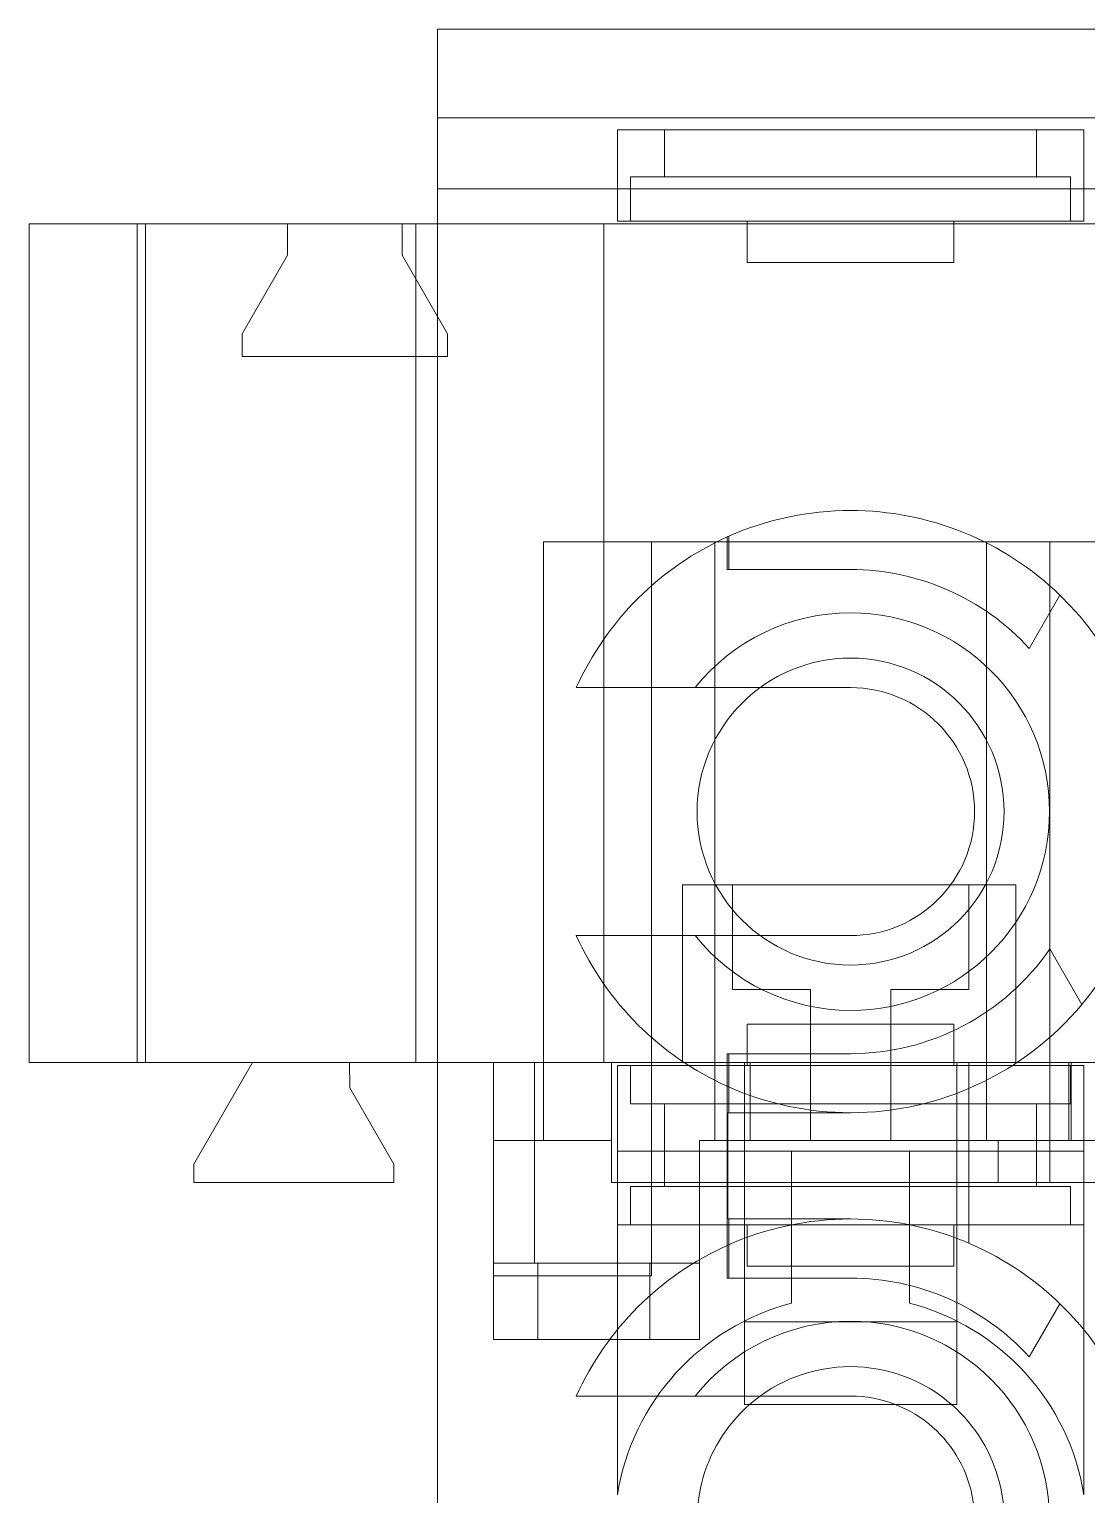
# Model space of a CAD drawing. Header units: millimetres. Extents: x 37984 to 70752, y 14140 to 37584.
# Drawn here: x 39193.91 to 39211.82, y 31067.57 to 31092.39 of the extents above; entities that cross this region are included whole.
import ezdxf

# ---------------------------------------------------------------- set-up
doc = ezdxf.new("R2010")
doc.units = ezdxf.units.MM
doc.set_wipeout_variables(frame=1)
doc.layers.add('000-PI-Oprema', color=30, linetype='Continuous', lineweight=5)

# ---------------------------------------------------------------- blocks, each defined once
blk = doc.blocks.new('TE-18-2 - 48290501')
blk.add_wipeout([(46994.751, 28609.66), (47001.664, 28609.66), (47001.664, 28635.027), (47015.664, 28635.027), (47015.664, 28609.66), (47022.577, 28609.66), (47022.577, 28595.455), (47015.664, 28595.455), (47015.664, 28592.163), (47001.664, 28592.163), (47001.664, 28595.455), (46994.751, 28595.455)]).dxf.layer = '000-PI-Oprema'
at = {"layer": '000-PI-Oprema'}
for p, q in [((47015.664, 28609.66), (47015.664, 28625.113)), ((47004.714, 28616.982), (47004.714, 28612.413)), ((47004.714, 28616.982), (47004.714, 28616.982)), ((47012.614, 28614.355), (47012.614, 28616.982)), ((47012.614, 28616.982), (47012.614, 28616.982)), ((47006.864, 28615.455), (47006.864, 28611.695)), ((47006.864, 28615.455), (47006.864, 28615.455)), ((47010.464, 28615.455), (47006.864, 28615.455)), ((47010.464, 28615.455), (47010.464, 28611.695)), ((47010.464, 28615.455), (47010.464, 28615.455)), ((47008.664, 28615.313), (47008.664, 28615.313)), ((47008.664, 28615.313), (47013.312, 28615.313)), ((47013.312, 28615.313), (47013.312, 28615.313)), ((47005.637, 28614.648), (47005.117, 28613.748)), ((47005.637, 28614.648), (47005.637, 28614.648)), ((47011.224, 28614.355), (47011.224, 28613.061)), ((47011.224, 28614.355), (47011.224, 28614.355)), ((47014.714, 28614.355), (47011.224, 28614.355)), ((47012.064, 28613.061), (47012.064, 28614.355)), ((47012.614, 28612.413), (47012.614, 28614.355)), ((47013.964, 28614.355), (47013.964, 28613.061)), ((47014.714, 28614.355), (47014.714, 28614.355)), ((47014.714, 28614.355), (47014.714, 28613.061)), ((47006.864, 28614.055), (47006.864, 28614.055)), ((47010.464, 28614.055), (47006.864, 28614.055)), ((47010.464, 28614.055), (47010.464, 28614.055)), ((47005.117, 28613.748), (47005.117, 28613.748)), ((47007.664, 28613.74), (47007.664, 28611.163)), ((47007.664, 28613.74), (47007.664, 28613.74)), ((47009.664, 28613.74), (47009.664, 28613.74)), ((47009.664, 28611.163), (47009.664, 28613.74)), ((47008.664, 28613.313), (47010.729, 28613.313)), ((47008.664, 28613.313), (47008.664, 28613.313)), ((47010.729, 28613.313), (47010.729, 28612.313)), ((47010.729, 28613.313), (47010.755, 28613.313)), ((47010.755, 28612.761), (47010.755, 28613.313)), ((47012.039, 28613.277), (47012.039, 28613.277)), ((47012.039, 28613.277), (47012.039, 28600.845)), ((47014.714, 28613.277), (47012.039, 28613.277)), ((47014.714, 28613.277), (47014.714, 28613.277)), ((47010.414, 28613.113), (47006.914, 28613.113)), ((47006.914, 28613.113), (47006.914, 28612.413)), ((47006.914, 28613.113), (47006.914, 28613.113)), ((47010.414, 28613.113), (47010.414, 28612.413)), ((47010.414, 28613.113), (47010.414, 28613.113)), ((47011.224, 28613.061), (47011.224, 28610.986)), ((47011.224, 28613.061), (47011.224, 28613.061)), ((47014.714, 28613.061), (47011.224, 28613.061)), ((47014.017, 28613.061), (47014.017, 28613.061)), ((47014.017, 28609.66), (47014.017, 28613.061)), ((47014.714, 28613.061), (47014.714, 28613.061)), ((47014.714, 28613.061), (47014.714, 28609.66)), ((47006.664, 28612.721), (47006.664, 28612.721)), ((47006.664, 28612.721), (47006.664, 28610.104)), ((47010.756, 28610.064), (47010.756, 28612.761)), ((47004.714, 28612.413), (47004.714, 28612.413)), ((47004.937, 28612.413), (47004.714, 28612.413)), ((47004.714, 28612.413), (47004.714, 28611.695)), ((47004.937, 28612.413), (47006.864, 28612.413)), ((47004.937, 28611.763), (47004.937, 28612.413)), ((47006.864, 28612.413), (47010.464, 28612.413)), ((47006.914, 28612.413), (47006.914, 28612.413)), ((47008.664, 28612.313), (47008.664, 28612.313)), ((47008.664, 28612.313), (47010.729, 28612.313)), ((47010.414, 28612.413), (47010.414, 28612.413)), ((47010.464, 28612.413), (47011.224, 28612.413)), ((47010.729, 28612.313), (47010.742, 28612.313)), ((47010.742, 28610.513), (47010.742, 28612.313)), ((47011.224, 28612.413), (47012.391, 28612.413)), ((47012.614, 28612.413), (47012.391, 28612.413)), ((47012.391, 28612.413), (47012.391, 28611.763)), ((47012.614, 28612.413), (47012.614, 28612.413)), ((47012.614, 28611.163), (47012.614, 28612.413)), ((47005.514, 28611.763), (47004.937, 28611.763)), ((47005.514, 28611.763), (47006.864, 28611.763)), ((47005.514, 28611.763), (47005.514, 28611.695)), ((47006.864, 28611.763), (47010.464, 28611.763)), ((47010.464, 28611.763), (47011.224, 28611.763)), ((47011.224, 28611.763), (47011.814, 28611.763)), ((47011.814, 28611.163), (47011.814, 28611.763)), ((47012.391, 28611.763), (47011.814, 28611.763)), ((47006.164, 28611.695), (47002.614, 28611.695)), ((47004.714, 28611.695), (47004.714, 28611.163)), ((47005.289, 28611.695), (47005.289, 28611.695)), ((47005.289, 28600.845), (47005.289, 28611.695)), ((47005.514, 28611.695), (47005.514, 28611.163)), ((47011.224, 28611.695), (47006.164, 28611.695)), ((47006.164, 28611.695), (47006.164, 28610.986)), ((47006.164, 28611.695), (47006.164, 28611.695)), ((47006.864, 28611.695), (47006.864, 28611.695)), ((47006.864, 28611.695), (47006.864, 28609.66)), ((47010.464, 28611.695), (47010.464, 28611.695)), ((47010.464, 28609.66), (47010.464, 28611.695)), ((47012.714, 28611.695), (47011.224, 28611.695)), ((47012.714, 28611.695), (47012.714, 28610.986)), ((47012.714, 28611.695), (47012.714, 28611.695)), ((47016.404, 28611.695), (47016.404, 28611.695)), ((47016.404, 28611.382), (47016.404, 28611.695)), ((47016.404, 28611.695), (47019.789, 28611.695)), ((47019.789, 28611.695), (47019.789, 28611.695)), ((47019.789, 28611.695), (47019.789, 28611.382)), ((47016.404, 28611.382), (47016.404, 28611.382)), ((47017.149, 28610.092), (47016.404, 28611.382)), ((47019.789, 28611.382), (47018.794, 28609.66)), ((47019.789, 28611.382), (47019.789, 28611.382)), ((47004.93, 28610.986), (47003.759, 28610.986)), ((47004.714, 28611.163), (47004.714, 28611.163)), ((47005.514, 28611.163), (47004.714, 28611.163)), ((47004.714, 28609.713), (47004.714, 28611.163)), ((47004.714, 28611.163), (47005.514, 28611.163)), ((47004.714, 28611.163), (47004.714, 28611.163)), ((47004.93, 28609.66), (47004.93, 28610.986)), ((47004.967, 28610.986), (47004.93, 28610.986)), ((47006.664, 28610.986), (47004.967, 28610.986)), ((47004.967, 28609.66), (47004.967, 28610.986)), ((47005.514, 28611.163), (47007.664, 28611.163)), ((47005.514, 28611.163), (47011.814, 28611.163)), ((47005.514, 28610.363), (47005.514, 28611.163)), ((47006.164, 28610.986), (47006.164, 28610.986)), ((47006.364, 28610.986), (47006.364, 28610.986)), ((47006.364, 28610.986), (47006.364, 28600.845)), ((47006.664, 28610.986), (47006.664, 28610.986)), ((47007.984, 28610.986), (47006.664, 28610.986)), ((47006.664, 28610.986), (47006.664, 28609.66)), ((47007.664, 28611.163), (47007.664, 28611.163)), ((47007.664, 28611.163), (47007.664, 28611.163)), ((47007.984, 28610.986), (47007.984, 28610.986)), ((47009.344, 28610.986), (47007.984, 28610.986)), ((47007.984, 28610.986), (47007.984, 28608.425)), ((47009.344, 28610.986), (47009.344, 28610.986)), ((47010.364, 28610.986), (47009.344, 28610.986)), ((47009.344, 28608.425), (47009.344, 28610.986)), ((47009.664, 28611.163), (47009.664, 28611.163)), ((47009.664, 28611.163), (47011.814, 28611.163)), ((47009.664, 28611.163), (47009.664, 28611.163)), ((47010.364, 28610.986), (47010.364, 28610.986)), ((47011.224, 28610.986), (47010.364, 28610.986)), ((47010.364, 28610.986), (47010.364, 28609.66)), ((47010.964, 28610.986), (47010.964, 28610.986)), ((47010.964, 28610.986), (47010.964, 28600.845)), ((47011.224, 28610.986), (47011.224, 28610.986)), ((47011.814, 28611.163), (47012.614, 28611.163)), ((47011.814, 28611.163), (47011.814, 28610.363)), ((47012.614, 28611.163), (47011.814, 28611.163)), ((47012.614, 28611.163), (47012.614, 28611.163)), ((47012.614, 28611.163), (47012.614, 28611.163)), ((47012.614, 28611.163), (47012.614, 28609.713)), ((47012.714, 28610.986), (47012.714, 28610.986)), ((47012.714, 28610.986), (47013.864, 28610.986)), ((47012.714, 28609.66), (47012.714, 28610.986)), ((47013.864, 28610.986), (47013.864, 28610.986)), ((47013.864, 28610.986), (47014.714, 28610.986)), ((47013.864, 28610.986), (47013.864, 28600.845)), ((47014.714, 28610.986), (47014.714, 28610.986)), ((47008.664, 28610.513), (47008.664, 28610.513)), ((47010.729, 28610.513), (47008.664, 28610.513)), ((47010.729, 28610.513), (47010.729, 28609.513)), ((47010.742, 28610.513), (47010.729, 28610.513)), ((47004.937, 28610.363), (47005.514, 28610.363)), ((47004.937, 28609.713), (47004.937, 28610.363)), ((47005.514, 28610.363), (47011.814, 28610.363)), ((47011.814, 28610.363), (47012.391, 28610.363)), ((47012.391, 28610.363), (47012.391, 28609.713)), ((47006.664, 28610.104), (47006.664, 28610.104)), ((47010.755, 28610.064), (47010.755, 28609.513)), ((47017.149, 28610.092), (47017.149, 28610.092)), ((47017.151, 28609.66), (47017.149, 28610.092)), ((46996.738, 28609.66), (47005.864, 28609.66)), ((47004.714, 28609.713), (47004.714, 28609.713)), ((47004.714, 28609.713), (47004.937, 28609.713)), ((47004.937, 28609.713), (47012.391, 28609.713)), ((47005.864, 28606.655), (47005.864, 28609.66)), ((47005.864, 28609.66), (47005.864, 28609.66)), ((47006.664, 28609.66), (47005.864, 28609.66)), ((47010.364, 28609.66), (47006.664, 28609.66)), ((47006.664, 28609.66), (47006.664, 28609.66)), ((47006.864, 28609.66), (47006.864, 28609.66)), ((47006.914, 28609.713), (47006.914, 28609.713)), ((47006.914, 28609.713), (47006.914, 28609.013)), ((47006.914, 28609.66), (47006.914, 28609.013)), ((47006.914, 28609.66), (47006.914, 28609.66)), ((47010.729, 28609.513), (47008.664, 28609.513)), ((47008.664, 28609.513), (47008.664, 28609.513)), ((47010.364, 28609.66), (47010.364, 28609.66)), ((47011.514, 28609.66), (47010.364, 28609.66)), ((47010.414, 28609.713), (47010.414, 28609.713)), ((47010.414, 28609.713), (47010.414, 28609.013)), ((47010.414, 28609.66), (47010.414, 28609.013)), ((47010.414, 28609.66), (47010.414, 28609.66)), ((47010.464, 28609.66), (47010.464, 28609.66)), ((47010.755, 28609.513), (47010.729, 28609.513)), ((47011.514, 28609.66), (47020.611, 28609.66)), ((47011.514, 28609.66), (47011.514, 28606.655)), ((47011.514, 28609.66), (47011.514, 28609.66)), ((47012.391, 28609.713), (47012.614, 28609.713)), ((47012.614, 28609.713), (47012.614, 28609.713)), ((47012.714, 28609.66), (47012.714, 28609.66)), ((47012.843, 28609.66), (47012.843, 28595.455)), ((47014.017, 28609.66), (47014.017, 28609.66)), ((47014.714, 28609.66), (47014.714, 28609.66)), ((47015.664, 28595.455), (47015.664, 28609.66)), ((47016.028, 28609.66), (47016.028, 28609.66)), ((47016.028, 28595.455), (47016.028, 28609.66)), ((47017.151, 28609.66), (47017.151, 28609.66)), ((47018.794, 28609.66), (47018.794, 28609.66)), ((47020.611, 28595.455), (47020.611, 28609.66)), ((47020.611, 28609.66), (47020.749, 28609.66)), ((47020.749, 28609.66), (47022.577, 28609.66)), ((47020.749, 28595.455), (47020.749, 28609.66)), ((47022.577, 28609.66), (47022.577, 28609.66)), ((47022.577, 28595.455), (47022.577, 28609.66)), ((47006.914, 28609.013), (47010.414, 28609.013)), ((47006.914, 28609.013), (47006.914, 28609.013)), ((47006.914, 28609.013), (47010.414, 28609.013)), ((47006.914, 28609.013), (47006.914, 28609.013)), ((47010.414, 28609.013), (47010.414, 28609.013)), ((47010.414, 28609.013), (47010.414, 28609.013)), ((47004.746, 28608.678), (47004.746, 28608.678)), ((47004.746, 28608.678), (47005.288, 28607.739)), ((47006.664, 28608.425), (47006.664, 28608.425)), ((47006.664, 28608.425), (47006.664, 28606.655)), ((47007.984, 28608.425), (47006.664, 28608.425)), ((47007.984, 28608.425), (47007.984, 28608.425)), ((47009.344, 28608.425), (47009.344, 28608.425)), ((47010.664, 28608.425), (47009.344, 28608.425)), ((47010.664, 28608.425), (47010.664, 28608.425)), ((47010.664, 28606.655), (47010.664, 28608.425)), ((47005.288, 28607.739), (47005.288, 28607.739)), ((47008.664, 28607.513), (47008.664, 28607.513)), ((47013.312, 28607.513), (47008.664, 28607.513)), ((47013.312, 28607.513), (47013.312, 28607.513)), ((47011.514, 28606.655), (47005.864, 28606.655)), ((47005.864, 28606.655), (47005.864, 28606.655)), ((47006.664, 28606.655), (47006.664, 28606.655)), ((47010.664, 28606.655), (47010.664, 28606.655)), ((47011.514, 28606.655), (47011.514, 28606.655)), ((47008.664, 28603.313), (47008.664, 28603.313)), ((47008.664, 28603.313), (47013.312, 28603.313)), ((47013.312, 28603.313), (47013.312, 28603.313)), ((47005.637, 28602.648), (47005.117, 28601.748)), ((47005.637, 28602.648), (47005.637, 28602.648)), ((47005.117, 28601.748), (47005.117, 28601.748)), ((47008.664, 28601.313), (47010.729, 28601.313)), ((47008.664, 28601.313), (47008.664, 28601.313)), ((47010.729, 28600.75), (47010.729, 28601.313)), ((47010.729, 28601.313), (47010.755, 28601.313)), ((47010.755, 28601.313), (47010.755, 28600.761)), ((47003.464, 28600.845), (47005.289, 28600.845)), ((47005.289, 28600.845), (47005.289, 28600.845)), ((47005.289, 28600.845), (47006.364, 28600.845)), ((47006.364, 28600.845), (47006.364, 28600.845)), ((47006.364, 28600.845), (47010.964, 28600.845)), ((47010.964, 28600.845), (47012.039, 28600.845)), ((47010.964, 28600.845), (47010.964, 28600.845)), ((47012.039, 28600.845), (47013.864, 28600.845)), ((47012.039, 28600.845), (47012.039, 28600.845)), ((47013.864, 28600.845), (47013.864, 28600.845)), ((47015.493, 28597.705), (47015.493, 28597.322)), ((47018.971, 28597.705), (47015.493, 28597.705)), ((47015.493, 28597.705), (47015.493, 28597.705)), ((47018.971, 28597.322), (47018.971, 28597.705)), ((47018.971, 28597.705), (47018.971, 28597.705)), ((47015.493, 28597.322), (47016.263, 28595.988)), ((47015.493, 28597.322), (47015.493, 28597.322)), ((47018.201, 28595.988), (47018.971, 28597.322)), ((47018.971, 28597.322), (47018.971, 28597.322)), ((47006.914, 28596.113), (47006.914, 28596.113)), ((47006.914, 28596.113), (47006.914, 28595.455)), ((47010.414, 28596.113), (47006.914, 28596.113)), ((47006.914, 28596.113), (47006.914, 28596.113)), ((47010.414, 28596.113), (47006.914, 28596.113)), ((47006.914, 28596.113), (47006.914, 28595.455)), ((47010.414, 28596.113), (47010.414, 28595.455)), ((47010.414, 28596.113), (47010.414, 28596.113)), ((47010.414, 28596.113), (47010.414, 28596.113)), ((47010.414, 28596.113), (47010.414, 28595.455)), ((47016.263, 28595.988), (47016.263, 28595.455)), ((47016.263, 28595.988), (47016.263, 28595.988)), ((47018.201, 28595.455), (47018.201, 28595.988)), ((47018.201, 28595.988), (47018.201, 28595.988)), ((47001.065, 28595.455), (47016.263, 28595.455)), ((47004.937, 28595.413), (47004.714, 28595.413)), ((47004.714, 28595.413), (47004.714, 28595.413)), ((47004.714, 28595.413), (47004.714, 28593.863)), ((47004.937, 28595.413), (47012.391, 28595.413)), ((47004.937, 28595.413), (47004.937, 28594.663)), ((47006.914, 28595.455), (47006.914, 28595.455)), ((47006.914, 28595.455), (47006.914, 28595.413)), ((47006.914, 28595.413), (47006.914, 28595.413)), ((47010.414, 28595.455), (47010.414, 28595.455)), ((47010.414, 28595.455), (47010.414, 28595.413)), ((47010.414, 28595.413), (47010.414, 28595.413)), ((47012.614, 28595.413), (47012.391, 28595.413)), ((47012.391, 28594.663), (47012.391, 28595.413)), ((47012.614, 28595.413), (47012.614, 28595.413)), ((47012.614, 28593.863), (47012.614, 28595.413)), ((47015.664, 28592.163), (47015.664, 28595.455)), ((47016.028, 28595.455), (47016.028, 28595.455)), ((47018.201, 28595.455), (47016.263, 28595.455)), ((47016.263, 28595.455), (47016.263, 28595.455)), ((47018.201, 28595.455), (47020.611, 28595.455)), ((47018.201, 28595.455), (47018.201, 28595.455)), ((47020.611, 28595.455), (47020.749, 28595.455)), ((47020.749, 28595.455), (47022.577, 28595.455)), ((47022.577, 28595.455), (47022.577, 28595.455)), ((47001.664, 28594.863), (47015.664, 28594.863)), ((47015.664, 28594.863), (47015.664, 28594.863)), ((47005.514, 28594.663), (47004.937, 28594.663)), ((47005.514, 28594.663), (47011.814, 28594.663)), ((47005.514, 28594.663), (47005.514, 28593.863)), ((47011.814, 28593.863), (47011.814, 28594.663)), ((47012.391, 28594.663), (47011.814, 28594.663)), ((47004.714, 28593.863), (47005.514, 28593.863)), ((47004.714, 28593.863), (47004.714, 28593.863)), ((47005.514, 28593.863), (47011.814, 28593.863)), ((47011.814, 28593.863), (47012.614, 28593.863)), ((47012.614, 28593.863), (47012.614, 28593.863)), ((47001.664, 28593.663), (47015.664, 28593.663)), ((47015.664, 28593.663), (47015.664, 28593.663)), ((47001.664, 28592.163), (47015.664, 28592.163)), ((47015.664, 28592.163), (47015.664, 28592.163))]:
    blk.add_line(p, q, dxfattribs=at)
for centre, radius, start, end in [((47008.664, 28617.413), 5.1, 140.1934, 225.9337), ((47008.664, 28617.413), 3.368, 90, 270), ((47008.664, 28617.413), 2.6, 90, 228.835), ((47008.664, 28617.413), 2.6, 311.165, 90), ((47008.664, 28617.413), 2.1, 90, 248.7581), ((47008.664, 28617.613), 4, 189.0687, 255.5225), ((47008.664, 28617.613), 4, 284.4775, 350.9313), ((47008.664, 28617.413), 2.6, 228.835, 270), ((47008.664, 28617.413), 2.1, 248.7581, 270), ((47008.664, 28617.413), 2.6, 270, 311.165), ((47008.664, 28617.413), 3.368, 270, 321.426), ((47008.664, 28617.413), 5.1, 294.2079, 335.6842), ((47008.664, 28617.413), 4.1, 222.4028, 270), ((47008.664, 28617.413), 5.1, 225.9337, 270), ((47008.664, 28617.413), 5.1, 270, 294.2079), ((47008.664, 28605.413), 5.1, 90, 140.1934), ((47008.664, 28605.413), 5.1, 65.7862, 90), ((47008.664, 28605.413), 5.1, 24.3158, 65.7921), ((47008.664, 28605.413), 4.1, 90, 145.4284), ((47008.664, 28605.413), 3.368, 90, 270), ((47008.664, 28605.413), 3.368, 38.574, 90), ((47008.664, 28605.413), 5.1, 140.1934, 225.9337), ((47008.664, 28605.413), 2.6, 90, 270), ((47008.664, 28605.413), 2.6, 270, 90), ((47008.664, 28605.413), 2.1, 90, 270), ((47008.664, 28605.413), 3.368, 270, 321.426), ((47008.664, 28605.413), 5.1, 294.2079, 335.6842), ((47008.664, 28605.413), 4.1, 222.4028, 270), ((47008.664, 28605.413), 5.1, 225.9337, 270), ((47008.664, 28605.413), 5.1, 270, 293.8859)]:
    blk.add_arc(centre, radius, start, end, dxfattribs=at)
blk.add_ellipse((47008.664, 28605.413), major_axis=(-5.1, 0), ratio=1, start_param=1.987684, end_param=1.993305, dxfattribs=at)

msp = doc.modelspace()

# ---------------------------------------------------------------- block references
at = {"layer": '000-PI-Oprema', "rotation": 180}
msp.add_blockref('TE-18-2 - 48290501', (86216.488, 59684.557), dxfattribs=at)

doc.saveas('drawing.dxf')
